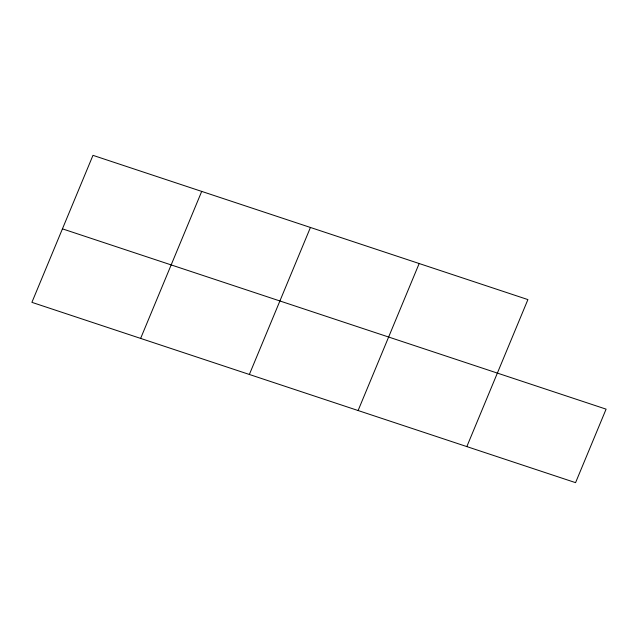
<?xml version="1.0" encoding="UTF-8"?>
<svg xmlns="http://www.w3.org/2000/svg" width="638" height="638" viewBox="0 0 638 638"><rect width="100%" height="100%" fill="white"/><g stroke="black" fill="none" stroke-linecap="round" stroke-linejoin="round"><path stroke-width="0.96" d="M140.631 338.411L201.704 191.408M249.362 374.474L310.435 227.463M358.101 410.537L419.166 263.526M466.833 446.592L527.905 299.589L92.973 155.345L31.9 302.348L575.564 482.655L606.1 409.149L62.436 228.851"/></g></svg>
